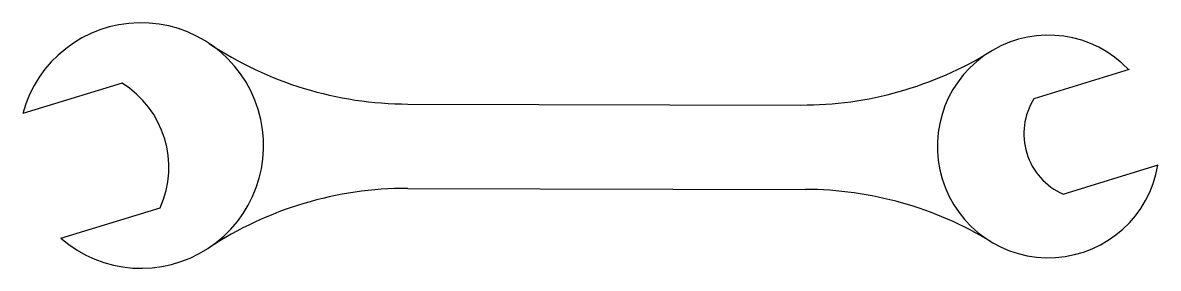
# Model space of a CAD drawing. Header units: centimetres. Extents: x 1728 to 1877, y 1746 to 1778.
import ezdxf

# ---------------------------------------------------------------- set-up
doc = ezdxf.new("R2010")
doc.units = ezdxf.units.CM

msp = doc.modelspace()

# ---------------------------------------------------------------- linework, layer by layer
for p, q in [((1872.76, 1771.42), (1860.33, 1767.62)), ((1741.32, 1769.65), (1728.36, 1765.69)), ((1778.64, 1766.93), (1829.92, 1766.8)), ((1864.13, 1755.18), (1876.57, 1758.99)), ((1778.61, 1755.93), (1830.49, 1755.8)), ((1733.33, 1749.43), (1746.29, 1753.4))]:
    msp.add_line(p, q)
for centre, radius, start, end in [((1743.8, 1761.52), 16, 229.09, 164.91), ((1862.23, 1761.4), 14.5, 43.6331, 350.3669), ((1778.76, 1813.93), 47, 236.294, 269.8513), ((1830.04, 1813.8), 47, 269.8513, 301.5664), ((1734.53, 1758.69), 12.9, 335.7652, 58.2348), ((1867.63, 1763.05), 8.61, 147.9531, 246.0469), ((1778.49, 1708.93), 47, 89.8513, 123.4086), ((1830.37, 1708.8), 47, 58.7931, 89.8513)]:
    msp.add_arc(centre, radius, start, end)

doc.saveas('drawing.dxf')
